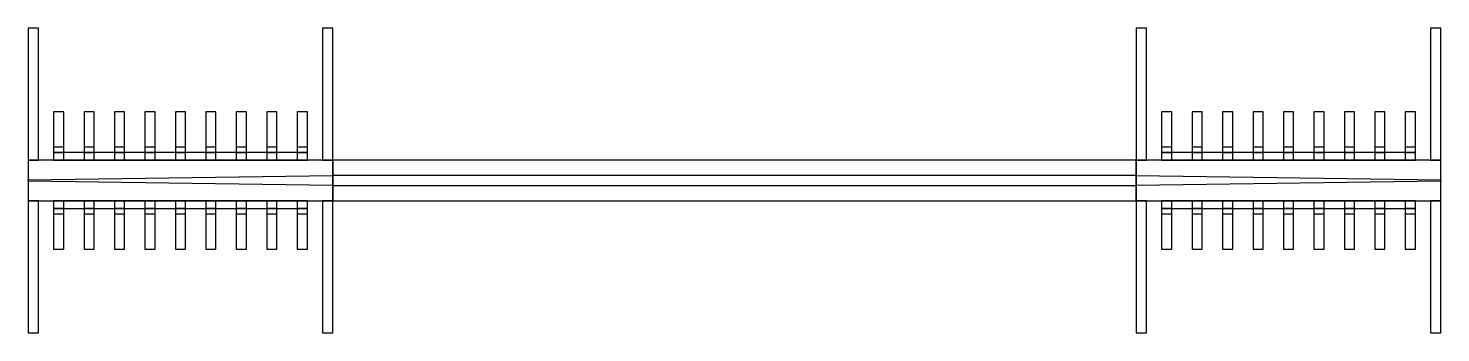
# Model space of a CAD drawing. Extents: x -38 to 101, y 9 to 39.
import ezdxf

# ---------------------------------------------------------------- set-up
doc = ezdxf.new("R2010")
doc.units = 0
doc.layers.get('0').update_dxf_attribs({"linetype": 'CONTINUOUS'})
doc.layers.add('Poly_FTE', color=7, linetype='CONTINUOUS')
doc.layers.add('Poly_PTE', color=7, linetype='CONTINUOUS')

# ---------------------------------------------------------------- blocks, each defined once
blk = doc.blocks.new('CouplerInlet')
at = {"layer": 'Poly_FTE'}
blk.add_lwpolyline([(-33.954, 45.646), (-3.954, 45.646), (-3.954, 49.646), (-33.954, 49.646)], close=True, dxfattribs=at)
at = {"layer": 'Poly_PTE'}
blk.add_lwpolyline([(-33.954, 47.721), (-3.954, 48.146), (-3.954, 47.146), (-33.954, 47.571)], close=True, dxfattribs=at)
blk = doc.blocks.new('AnchoredCouplerInlet_woCo61857')
at = {"layer": 'Poly_FTE'}
for points in [[(16.5, 26.075), (17.5, 26.075), (17.5, 39.075), (16.5, 39.075)], [(45.5, 26.075), (46.5, 26.075), (46.5, 39.075), (45.5, 39.075)], [(16.5, 9.075), (17.5, 9.075), (17.5, 22.075), (16.5, 22.075)], [(45.5, 9.075), (46.5, 9.075), (46.5, 22.075), (45.5, 22.075)]]:
    blk.add_lwpolyline(points, close=True, dxfattribs=at)
blk.add_blockref('CouplerInlet', (50.454, -23.571))
blk = doc.blocks.new('Comb_L4W1_G500_D500_Stopp82907')
at = {"layer": 'Poly_FTE'}
for points in [[(19, 19.825), (20, 19.825), (20, 23.825), (19, 23.825)], [(22, 19.825), (23, 19.825), (23, 23.825), (22, 23.825)], [(25, 19.825), (26, 19.825), (26, 23.825), (25, 23.825)], [(28, 19.825), (29, 19.825), (29, 23.825), (28, 23.825)], [(31, 19.825), (32, 19.825), (32, 23.825), (31, 23.825)], [(34, 19.825), (35, 19.825), (35, 23.825), (34, 23.825)], [(37, 19.825), (38, 19.825), (38, 23.825), (37, 23.825)], [(40, 19.825), (41, 19.825), (41, 23.825), (40, 23.825)], [(43, 19.825), (44, 19.825), (44, 23.825), (43, 23.825)], [(19, 19.075), (20, 19.075), (20, 20.375), (19, 20.375)], [(19, 19.075), (44, 19.075), (44, 19.825), (19, 19.825)], [(22, 19.075), (23, 19.075), (23, 20.375), (22, 20.375)], [(25, 19.075), (26, 19.075), (26, 20.375), (25, 20.375)], [(28, 19.075), (29, 19.075), (29, 20.375), (28, 20.375)], [(31, 19.075), (32, 19.075), (32, 20.375), (31, 20.375)], [(34, 19.075), (35, 19.075), (35, 20.375), (34, 20.375)], [(37, 19.075), (38, 19.075), (38, 20.375), (37, 20.375)], [(40, 19.075), (41, 19.075), (41, 20.375), (40, 20.375)], [(43, 19.075), (44, 19.075), (44, 20.375), (43, 20.375)]]:
    blk.add_lwpolyline(points, close=True, dxfattribs=at)
blk = doc.blocks.new('Actuator_StoppersCenter_Export')
for name, p in [('AnchoredCouplerInlet_woCo61857', (45.412, -2.987)), ('Comb_L4W1_G500_D500_Stopp82907', (45.412, 4.013))]:
    blk.add_blockref(name, p)
at = {"rotation": 180}
blk.add_blockref('Comb_L4W1_G500_D500_Stopp82907', (108.412, 38.163), dxfattribs=at)
blk = doc.blocks.new('CouplerBody')
at = {"layer": 'Poly_FTE'}
blk.add_lwpolyline([(20.817, 22.054), (100, 22.054), (100, 26.054), (20.817, 26.054)], close=True, dxfattribs=at)
at = {"layer": 'Poly_PTE'}
blk.add_lwpolyline([(20.817, 23.554), (100, 23.554), (100, 24.554), (20.817, 24.554)], close=True, dxfattribs=at)

msp = doc.modelspace()

# ---------------------------------------------------------------- block references
for name, p in [('Actuator_StoppersCenter_Export', (-100.003, 2.987)), ('CouplerBody', (-28.908, 0.021))]:
    msp.add_blockref(name, p)
at = {"rotation": 180}
msp.add_blockref('Actuator_StoppersCenter_Export', (163.004, 45.163), dxfattribs=at)

doc.saveas('drawing.dxf')
